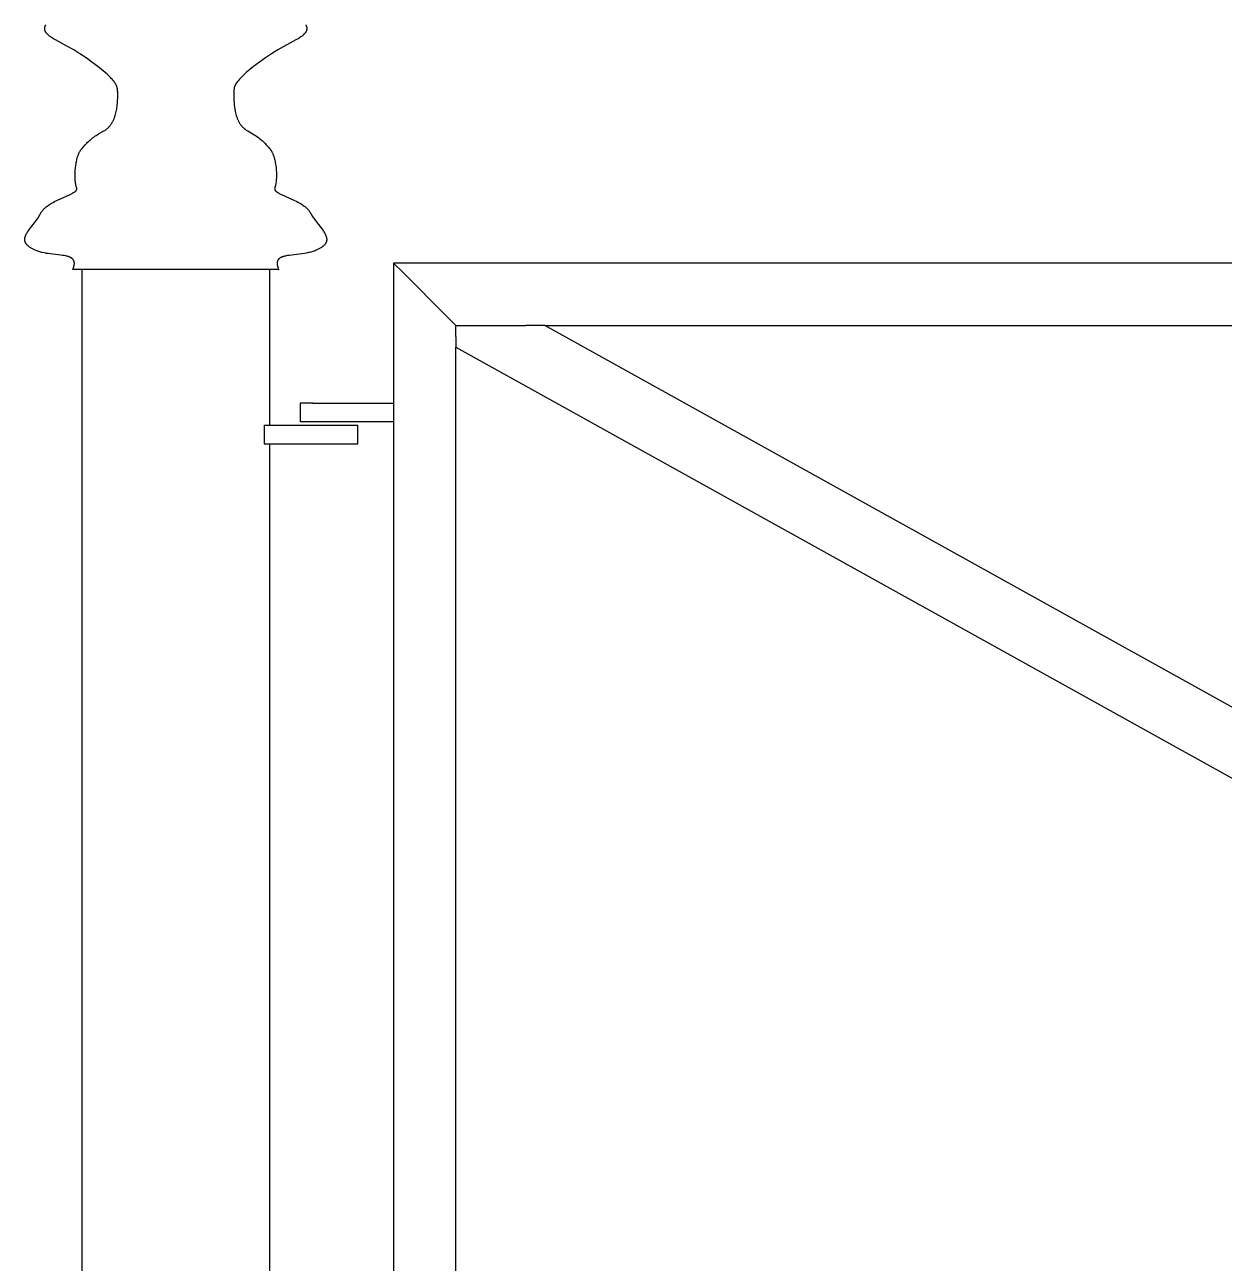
# Model space of a CAD drawing. Header units: millimetres. Extents: x -1519 to 3497, y -297 to 3208.
# Drawn here: x 748.7 to 1134, y 2527.8 to 2925.7 of the extents above; entities that cross this region are included whole.
import ezdxf

# ---------------------------------------------------------------- set-up
doc = ezdxf.new("R2010")
doc.units = ezdxf.units.MM
doc.header["$MEASUREMENT"] = 0
doc.layers.add('Utwórz2D linie widoczne', color=7, linetype='Continuous', true_color=0x000000)

msp = doc.modelspace()

# ---------------------------------------------------------------- linework, layer by layer
at = {"layer": 'Utwórz2D linie widoczne'}
for p, q in [((755.16, 2924.65), (755.17, 2924.69)), ((755.16, 2924.61), (755.16, 2924.65)), ((755.16, 2924.57), (755.16, 2924.61)), ((755.16, 2924.53), (755.16, 2924.57)), ((755.17, 2924.73), (755.18, 2924.76)), ((755.17, 2924.69), (755.17, 2924.73)), ((755.18, 2924.8), (755.19, 2924.84)), ((755.18, 2924.76), (755.18, 2924.8)), ((755.19, 2924.84), (755.2, 2924.88)), ((755.2, 2924.92), (755.22, 2925)), ((755.2, 2924.88), (755.2, 2924.92)), ((755.22, 2925), (755.24, 2925.08)), ((755.24, 2925.08), (755.27, 2925.15)), ((755.27, 2925.15), (755.29, 2925.23)), ((755.29, 2925.23), (755.32, 2925.31)), ((755.32, 2925.31), (755.35, 2925.38)), ((755.35, 2925.38), (755.38, 2925.46)), ((755.38, 2925.46), (755.42, 2925.54)), ((755.42, 2925.54), (755.46, 2925.61)), ((755.46, 2925.61), (755.5, 2925.69)), ((838.97, 2925.69), (839.01, 2925.61)), ((839.01, 2925.61), (839.05, 2925.54)), ((839.05, 2925.54), (839.08, 2925.46)), ((839.08, 2925.46), (839.12, 2925.38)), ((839.12, 2925.38), (839.15, 2925.31)), ((839.15, 2925.31), (839.18, 2925.23)), ((839.18, 2925.23), (839.2, 2925.15)), ((839.2, 2925.15), (839.23, 2925.08)), ((839.23, 2925.08), (839.25, 2925)), ((839.25, 2925), (839.26, 2924.92)), ((839.26, 2924.92), (839.27, 2924.88)), ((839.27, 2924.88), (839.28, 2924.84)), ((839.28, 2924.84), (839.29, 2924.8)), ((839.29, 2924.8), (839.29, 2924.76)), ((839.29, 2924.76), (839.3, 2924.73)), ((839.3, 2924.73), (839.3, 2924.69)), ((839.3, 2924.69), (839.3, 2924.65)), ((839.3, 2924.65), (839.31, 2924.61)), ((839.31, 2924.61), (839.31, 2924.57)), ((839.31, 2924.57), (839.31, 2924.53)), ((755.16, 2924.49), (755.16, 2924.53)), ((755.16, 2924.45), (755.16, 2924.49)), ((755.16, 2924.41), (755.16, 2924.45)), ((755.16, 2924.37), (755.16, 2924.41)), ((755.16, 2924.32), (755.16, 2924.37)), ((755.17, 2924.28), (755.16, 2924.32)), ((755.17, 2924.24), (755.17, 2924.28)), ((755.18, 2924.2), (755.17, 2924.24)), ((755.18, 2924.15), (755.18, 2924.2)), ((755.19, 2924.11), (755.18, 2924.15)), ((755.2, 2924.07), (755.19, 2924.11)), ((755.21, 2924.02), (755.2, 2924.07)), ((755.22, 2923.98), (755.21, 2924.02)), ((755.23, 2923.94), (755.22, 2923.98)), ((755.24, 2923.9), (755.23, 2923.94)), ((755.26, 2923.85), (755.24, 2923.9)), ((755.27, 2923.81), (755.26, 2923.85)), ((755.29, 2923.77), (755.27, 2923.81)), ((755.3, 2923.72), (755.29, 2923.77)), ((755.32, 2923.68), (755.3, 2923.72)), ((755.34, 2923.64), (755.32, 2923.68)), ((755.36, 2923.59), (755.34, 2923.64)), ((755.38, 2923.55), (755.36, 2923.59)), ((755.4, 2923.51), (755.38, 2923.55)), ((755.42, 2923.46), (755.4, 2923.51)), ((755.45, 2923.42), (755.42, 2923.46)), ((755.47, 2923.37), (755.45, 2923.42)), ((755.5, 2923.33), (755.47, 2923.37)), ((755.55, 2923.24), (755.5, 2923.33)), ((755.61, 2923.15), (755.55, 2923.24)), ((755.67, 2923.06), (755.61, 2923.15)), ((755.74, 2922.98), (755.67, 2923.06)), ((755.81, 2922.89), (755.74, 2922.98)), ((755.89, 2922.8), (755.81, 2922.89)), ((755.97, 2922.71), (755.89, 2922.8)), ((756.06, 2922.62), (755.97, 2922.71)), ((756.15, 2922.53), (756.06, 2922.62)), ((756.25, 2922.43), (756.15, 2922.53)), ((756.35, 2922.34), (756.25, 2922.43)), ((756.45, 2922.25), (756.35, 2922.34)), ((756.56, 2922.16), (756.45, 2922.25)), ((756.68, 2922.07), (756.56, 2922.16)), ((756.8, 2921.97), (756.68, 2922.07)), ((757.06, 2921.79), (756.8, 2921.97)), ((757.34, 2921.6), (757.06, 2921.79)), ((757.64, 2921.41), (757.34, 2921.6)), ((757.96, 2921.22), (757.64, 2921.41)), ((758.65, 2920.83), (757.96, 2921.22)), ((762.51, 2918.74), (758.65, 2920.83)), ((835.82, 2920.83), (831.96, 2918.74)), ((836.51, 2921.22), (835.82, 2920.83)), ((836.83, 2921.41), (836.51, 2921.22)), ((837.13, 2921.6), (836.83, 2921.41)), ((837.41, 2921.79), (837.13, 2921.6)), ((837.67, 2921.97), (837.41, 2921.79)), ((837.79, 2922.07), (837.67, 2921.97)), ((837.9, 2922.16), (837.79, 2922.07)), ((838.02, 2922.25), (837.9, 2922.16)), ((838.12, 2922.34), (838.02, 2922.25)), ((838.22, 2922.43), (838.12, 2922.34)), ((838.32, 2922.53), (838.22, 2922.43)), ((838.41, 2922.62), (838.32, 2922.53)), ((838.5, 2922.71), (838.41, 2922.62)), ((838.58, 2922.8), (838.5, 2922.71)), ((838.66, 2922.89), (838.58, 2922.8)), ((838.73, 2922.98), (838.66, 2922.89)), ((838.8, 2923.06), (838.73, 2922.98)), ((838.86, 2923.15), (838.8, 2923.06)), ((838.92, 2923.24), (838.86, 2923.15)), ((838.97, 2923.33), (838.92, 2923.24)), ((839, 2923.37), (838.97, 2923.33)), ((839.02, 2923.42), (839, 2923.37)), ((839.05, 2923.46), (839.02, 2923.42)), ((839.07, 2923.51), (839.05, 2923.46)), ((839.09, 2923.55), (839.07, 2923.51)), ((839.11, 2923.59), (839.09, 2923.55)), ((839.13, 2923.64), (839.11, 2923.59)), ((839.15, 2923.68), (839.13, 2923.64)), ((839.17, 2923.72), (839.15, 2923.68)), ((839.18, 2923.77), (839.17, 2923.72)), ((839.2, 2923.81), (839.18, 2923.77)), ((839.21, 2923.85), (839.2, 2923.81)), ((839.23, 2923.9), (839.21, 2923.85)), ((839.24, 2923.94), (839.23, 2923.9)), ((839.25, 2923.98), (839.24, 2923.94)), ((839.26, 2924.02), (839.25, 2923.98)), ((839.27, 2924.07), (839.26, 2924.02)), ((839.28, 2924.11), (839.27, 2924.07)), ((839.29, 2924.2), (839.28, 2924.15)), ((839.28, 2924.15), (839.28, 2924.11)), ((839.3, 2924.24), (839.29, 2924.2)), ((839.31, 2924.32), (839.3, 2924.28)), ((839.3, 2924.28), (839.3, 2924.24)), ((839.31, 2924.53), (839.31, 2924.49)), ((839.31, 2924.49), (839.31, 2924.45)), ((839.31, 2924.45), (839.31, 2924.41)), ((839.31, 2924.41), (839.31, 2924.37)), ((839.31, 2924.37), (839.31, 2924.32)), ((764.47, 2917.59), (762.51, 2918.74)), ((766.46, 2916.33), (764.47, 2917.59)), ((830, 2917.59), (828, 2916.33)), ((831.96, 2918.74), (830, 2917.59)), ((768.43, 2915.02), (766.46, 2916.33)), ((770.31, 2913.7), (768.43, 2915.02)), ((772.25, 2912.25), (770.31, 2913.7)), ((824.15, 2913.7), (822.22, 2912.25)), ((826.03, 2915.02), (824.15, 2913.7)), ((828, 2916.33), (826.03, 2915.02)), ((773.41, 2911.32), (772.25, 2912.25)), ((774.59, 2910.32), (773.41, 2911.32)), ((775.17, 2909.8), (774.59, 2910.32)), ((775.73, 2909.27), (775.17, 2909.8)), ((776.27, 2908.73), (775.73, 2909.27)), ((776.52, 2908.47), (776.27, 2908.73)), ((818.2, 2908.73), (817.95, 2908.47)), ((818.74, 2909.27), (818.2, 2908.73)), ((819.3, 2909.8), (818.74, 2909.27)), ((819.88, 2910.32), (819.3, 2909.8)), ((821.06, 2911.32), (819.88, 2910.32)), ((822.22, 2912.25), (821.06, 2911.32)), ((776.76, 2908.2), (776.52, 2908.47)), ((776.99, 2907.94), (776.76, 2908.2)), ((777.21, 2907.68), (776.99, 2907.94)), ((777.41, 2907.42), (777.21, 2907.68)), ((777.6, 2907.17), (777.41, 2907.42)), ((777.69, 2907.04), (777.6, 2907.17)), ((777.78, 2906.91), (777.69, 2907.04)), ((777.86, 2906.79), (777.78, 2906.91)), ((777.93, 2906.67), (777.86, 2906.79)), ((778.01, 2906.55), (777.93, 2906.67)), ((778.07, 2906.43), (778.01, 2906.55)), ((778.13, 2906.31), (778.07, 2906.43)), ((778.19, 2906.19), (778.13, 2906.31)), ((778.22, 2906.12), (778.19, 2906.19)), ((778.25, 2906.06), (778.22, 2906.12)), ((778.27, 2906), (778.25, 2906.06)), ((778.3, 2905.94), (778.27, 2906)), ((778.32, 2905.87), (778.3, 2905.94)), ((778.34, 2905.81), (778.32, 2905.87)), ((778.36, 2905.75), (778.34, 2905.81)), ((778.38, 2905.69), (778.36, 2905.75)), ((778.4, 2905.63), (778.38, 2905.69)), ((778.42, 2905.56), (778.4, 2905.63)), ((778.43, 2905.5), (778.42, 2905.56)), ((778.45, 2905.44), (778.43, 2905.5)), ((778.47, 2905.31), (778.45, 2905.44)), ((778.49, 2905.18), (778.47, 2905.31)), ((778.51, 2905.05), (778.49, 2905.18)), ((778.53, 2904.91), (778.51, 2905.05)), ((778.54, 2904.78), (778.53, 2904.91)), ((778.55, 2904.63), (778.54, 2904.78)), ((815.93, 2904.78), (815.92, 2904.63)), ((815.94, 2904.91), (815.93, 2904.78)), ((815.96, 2905.05), (815.94, 2904.91)), ((815.97, 2905.18), (815.96, 2905.05)), ((816, 2905.31), (815.97, 2905.18)), ((816.02, 2905.44), (816, 2905.31)), ((816.04, 2905.5), (816.02, 2905.44)), ((816.05, 2905.56), (816.04, 2905.5)), ((816.07, 2905.63), (816.05, 2905.56)), ((816.09, 2905.69), (816.07, 2905.63)), ((816.11, 2905.75), (816.09, 2905.69)), ((816.13, 2905.81), (816.11, 2905.75)), ((816.15, 2905.87), (816.13, 2905.81)), ((816.17, 2905.94), (816.15, 2905.87)), ((816.2, 2906), (816.17, 2905.94)), ((816.22, 2906.06), (816.2, 2906)), ((816.25, 2906.12), (816.22, 2906.06)), ((816.28, 2906.19), (816.25, 2906.12)), ((816.33, 2906.31), (816.28, 2906.19)), ((816.4, 2906.43), (816.33, 2906.31)), ((816.46, 2906.55), (816.4, 2906.43)), ((816.53, 2906.67), (816.46, 2906.55)), ((816.61, 2906.79), (816.53, 2906.67)), ((816.69, 2906.91), (816.61, 2906.79)), ((816.78, 2907.04), (816.69, 2906.91)), ((816.86, 2907.17), (816.78, 2907.04)), ((817.05, 2907.42), (816.86, 2907.17)), ((817.26, 2907.68), (817.05, 2907.42)), ((817.48, 2907.94), (817.26, 2907.68)), ((817.71, 2908.2), (817.48, 2907.94)), ((817.95, 2908.47), (817.71, 2908.2)), ((778.51, 2900.63), (778.56, 2901.39)), ((778.57, 2904.33), (778.55, 2904.63)), ((778.56, 2901.39), (778.58, 2902.12)), ((778.58, 2903.99), (778.57, 2904.33)), ((778.59, 2902.8), (778.58, 2903.99)), ((778.58, 2902.12), (778.59, 2902.8)), ((815.89, 2903.99), (815.88, 2902.8)), ((815.88, 2902.8), (815.89, 2902.12)), ((815.9, 2904.33), (815.89, 2903.99)), ((815.89, 2902.12), (815.91, 2901.39)), ((815.92, 2904.63), (815.9, 2904.33)), ((815.91, 2901.39), (815.96, 2900.63)), ((777.8, 2896.58), (777.92, 2896.98)), ((777.92, 2896.98), (778.02, 2897.39)), ((778.02, 2897.39), (778.11, 2897.8)), ((778.11, 2897.8), (778.2, 2898.21)), ((778.2, 2898.21), (778.27, 2898.62)), ((778.27, 2898.62), (778.33, 2899.03)), ((778.33, 2899.03), (778.39, 2899.43)), ((778.39, 2899.43), (778.44, 2899.84)), ((778.44, 2899.84), (778.51, 2900.63)), ((815.96, 2900.63), (816.03, 2899.84)), ((816.03, 2899.84), (816.08, 2899.43)), ((816.08, 2899.43), (816.14, 2899.03)), ((816.14, 2899.03), (816.2, 2898.62)), ((816.2, 2898.62), (816.27, 2898.21)), ((816.27, 2898.21), (816.36, 2897.8)), ((816.36, 2897.8), (816.45, 2897.39)), ((816.45, 2897.39), (816.55, 2896.98)), ((816.55, 2896.98), (816.67, 2896.58)), ((775.62, 2892.7), (775.76, 2892.84)), ((775.76, 2892.84), (775.9, 2892.99)), ((775.9, 2892.99), (776.03, 2893.14)), ((776.03, 2893.14), (776.16, 2893.29)), ((776.16, 2893.29), (776.28, 2893.45)), ((776.28, 2893.45), (776.4, 2893.61)), ((776.4, 2893.61), (776.52, 2893.78)), ((776.52, 2893.78), (776.63, 2893.95)), ((776.63, 2893.95), (776.73, 2894.12)), ((776.73, 2894.12), (776.84, 2894.29)), ((776.84, 2894.29), (776.94, 2894.47)), ((776.94, 2894.47), (777.03, 2894.65)), ((777.03, 2894.65), (777.12, 2894.84)), ((777.12, 2894.84), (777.21, 2895.02)), ((777.21, 2895.02), (777.3, 2895.21)), ((777.3, 2895.21), (777.38, 2895.4)), ((777.38, 2895.4), (777.46, 2895.59)), ((777.46, 2895.59), (777.53, 2895.78)), ((777.53, 2895.78), (777.67, 2896.18)), ((777.67, 2896.18), (777.8, 2896.58)), ((816.67, 2896.58), (816.8, 2896.18)), ((816.8, 2896.18), (816.94, 2895.78)), ((816.94, 2895.78), (817.01, 2895.59)), ((817.01, 2895.59), (817.09, 2895.4)), ((817.09, 2895.4), (817.17, 2895.21)), ((817.17, 2895.21), (817.26, 2895.02)), ((817.26, 2895.02), (817.34, 2894.84)), ((817.34, 2894.84), (817.44, 2894.65)), ((817.44, 2894.65), (817.53, 2894.47)), ((817.53, 2894.47), (817.63, 2894.29)), ((817.63, 2894.29), (817.73, 2894.12)), ((817.73, 2894.12), (817.84, 2893.95)), ((817.84, 2893.95), (817.95, 2893.78)), ((817.95, 2893.78), (818.07, 2893.61)), ((818.07, 2893.61), (818.19, 2893.45)), ((818.19, 2893.45), (818.31, 2893.29)), ((818.31, 2893.29), (818.44, 2893.14)), ((818.44, 2893.14), (818.57, 2892.99)), ((818.57, 2892.99), (818.71, 2892.84)), ((818.71, 2892.84), (818.85, 2892.7)), ((769.5, 2888.47), (769.83, 2888.76)), ((769.83, 2888.76), (770.18, 2889.04)), ((770.18, 2889.04), (770.54, 2889.32)), ((770.54, 2889.32), (770.9, 2889.6)), ((770.9, 2889.6), (771.28, 2889.86)), ((771.28, 2889.86), (771.65, 2890.11)), ((771.65, 2890.11), (772.04, 2890.36)), ((772.04, 2890.36), (772.42, 2890.6)), ((772.42, 2890.6), (774.09, 2891.56)), ((774.09, 2891.56), (774.41, 2891.76)), ((774.41, 2891.76), (774.57, 2891.86)), ((774.57, 2891.86), (774.73, 2891.97)), ((774.73, 2891.97), (774.88, 2892.08)), ((774.88, 2892.08), (775.03, 2892.19)), ((775.03, 2892.19), (775.18, 2892.31)), ((775.18, 2892.31), (775.33, 2892.43)), ((775.33, 2892.43), (775.48, 2892.56)), ((775.48, 2892.56), (775.62, 2892.7)), ((818.85, 2892.7), (818.99, 2892.56)), ((818.99, 2892.56), (819.14, 2892.43)), ((819.14, 2892.43), (819.29, 2892.31)), ((819.29, 2892.31), (819.44, 2892.19)), ((819.44, 2892.19), (819.59, 2892.08)), ((819.59, 2892.08), (819.74, 2891.97)), ((819.74, 2891.97), (819.9, 2891.86)), ((819.9, 2891.86), (820.06, 2891.76)), ((820.06, 2891.76), (820.38, 2891.56)), ((820.38, 2891.56), (822.04, 2890.6)), ((822.04, 2890.6), (822.43, 2890.36)), ((822.43, 2890.36), (822.82, 2890.11)), ((822.82, 2890.11), (823.19, 2889.86)), ((823.19, 2889.86), (823.57, 2889.6)), ((823.57, 2889.6), (823.93, 2889.32)), ((823.93, 2889.32), (824.29, 2889.04)), ((824.29, 2889.04), (824.64, 2888.76)), ((824.64, 2888.76), (824.97, 2888.47)), ((766.25, 2884.67), (766.33, 2884.83)), ((766.33, 2884.83), (766.42, 2884.98)), ((766.42, 2884.98), (766.5, 2885.13)), ((766.5, 2885.13), (766.59, 2885.27)), ((766.59, 2885.27), (766.64, 2885.35)), ((766.64, 2885.35), (766.69, 2885.43)), ((766.69, 2885.43), (766.75, 2885.51)), ((766.75, 2885.51), (766.8, 2885.58)), ((766.8, 2885.58), (766.92, 2885.73)), ((766.92, 2885.73), (767.04, 2885.87)), ((767.04, 2885.87), (767.58, 2886.49)), ((767.58, 2886.49), (768.14, 2887.12)), ((768.14, 2887.12), (768.66, 2887.67)), ((768.66, 2887.67), (768.92, 2887.94)), ((768.92, 2887.94), (769.2, 2888.2)), ((769.2, 2888.2), (769.5, 2888.47)), ((824.97, 2888.47), (825.27, 2888.2)), ((825.27, 2888.2), (825.55, 2887.94)), ((825.55, 2887.94), (825.81, 2887.67)), ((825.81, 2887.67), (826.33, 2887.12)), ((826.33, 2887.12), (826.88, 2886.49)), ((826.88, 2886.49), (827.43, 2885.87)), ((827.43, 2885.87), (827.55, 2885.73)), ((827.55, 2885.73), (827.66, 2885.58)), ((827.66, 2885.58), (827.72, 2885.51)), ((827.72, 2885.51), (827.77, 2885.43)), ((827.77, 2885.43), (827.83, 2885.35)), ((827.83, 2885.35), (827.88, 2885.27)), ((827.88, 2885.27), (827.97, 2885.13)), ((827.97, 2885.13), (828.05, 2884.98)), ((828.05, 2884.98), (828.14, 2884.83)), ((828.14, 2884.83), (828.21, 2884.67)), ((765.09, 2880.36), (765.2, 2881.06)), ((765.2, 2881.06), (765.26, 2881.43)), ((765.26, 2881.43), (765.34, 2881.8)), ((765.34, 2881.8), (765.42, 2882.18)), ((765.42, 2882.18), (765.51, 2882.55)), ((765.51, 2882.55), (765.61, 2882.93)), ((765.61, 2882.93), (765.72, 2883.29)), ((765.72, 2883.29), (765.84, 2883.66)), ((765.84, 2883.66), (765.9, 2883.83)), ((765.9, 2883.83), (765.96, 2884.01)), ((765.96, 2884.01), (766.03, 2884.18)), ((766.03, 2884.18), (766.1, 2884.35)), ((766.1, 2884.35), (766.18, 2884.51)), ((766.18, 2884.51), (766.25, 2884.67)), ((828.21, 2884.67), (828.29, 2884.51)), ((828.29, 2884.51), (828.37, 2884.35)), ((828.37, 2884.35), (828.44, 2884.18)), ((828.44, 2884.18), (828.5, 2884.01)), ((828.5, 2884.01), (828.57, 2883.83)), ((828.57, 2883.83), (828.63, 2883.66)), ((828.63, 2883.66), (828.75, 2883.29)), ((828.75, 2883.29), (828.86, 2882.93)), ((828.86, 2882.93), (828.96, 2882.55)), ((828.96, 2882.55), (829.05, 2882.18)), ((829.05, 2882.18), (829.13, 2881.8)), ((829.13, 2881.8), (829.21, 2881.43)), ((829.21, 2881.43), (829.27, 2881.06)), ((829.27, 2881.06), (829.38, 2880.36)), ((764.89, 2877.53), (764.91, 2878.29)), ((764.89, 2877.15), (764.89, 2877.53)), ((764.89, 2876.76), (764.89, 2877.15)), ((764.91, 2878.29), (764.95, 2879.02)), ((764.95, 2879.02), (765.01, 2879.7)), ((765.01, 2879.7), (765.09, 2880.36)), ((829.38, 2880.36), (829.46, 2879.7)), ((829.46, 2879.7), (829.52, 2879.02)), ((829.52, 2879.02), (829.56, 2878.29)), ((829.56, 2878.29), (829.58, 2877.53)), ((829.58, 2877.15), (829.57, 2876.76)), ((829.58, 2877.53), (829.58, 2877.15)), ((764.91, 2876.37), (764.89, 2876.76)), ((764.93, 2875.98), (764.91, 2876.37)), ((764.96, 2875.59), (764.93, 2875.98)), ((765.01, 2875.22), (764.96, 2875.59)), ((765.06, 2874.85), (765.01, 2875.22)), ((765.12, 2874.49), (765.06, 2874.85)), ((765.16, 2874.31), (765.12, 2874.49)), ((765.19, 2874.14), (765.16, 2874.31)), ((765.24, 2873.97), (765.19, 2874.14)), ((765.4, 2873.4), (765.24, 2873.97)), ((765.42, 2873.31), (765.4, 2873.4)), ((765.43, 2873.26), (765.42, 2873.31)), ((765.44, 2873.21), (765.43, 2873.26)), ((765.45, 2873.17), (765.44, 2873.21)), ((765.44, 2872.82), (765.45, 2872.84)), ((765.45, 2873.12), (765.45, 2873.17)), ((765.45, 2873.1), (765.45, 2873.12)), ((765.46, 2873.07), (765.45, 2873.1)), ((765.45, 2872.89), (765.46, 2872.91)), ((765.45, 2872.86), (765.45, 2872.89)), ((765.45, 2872.84), (765.45, 2872.86)), ((765.46, 2873.05), (765.46, 2873.07)), ((765.46, 2873.03), (765.46, 2873.05)), ((765.46, 2873), (765.46, 2873.03)), ((765.46, 2872.98), (765.46, 2873)), ((765.46, 2872.96), (765.46, 2872.98)), ((765.46, 2872.93), (765.46, 2872.96)), ((765.46, 2872.91), (765.46, 2872.93)), ((829.02, 2873.12), (829.01, 2873.1)), ((829.01, 2873.1), (829.01, 2873.07)), ((829.01, 2873.07), (829.01, 2873.05)), ((829.01, 2873.05), (829.01, 2873.03)), ((829.01, 2873.03), (829.01, 2873)), ((829.01, 2873), (829.01, 2872.98)), ((829.01, 2872.98), (829.01, 2872.96)), ((829.01, 2872.96), (829.01, 2872.93)), ((829.01, 2872.93), (829.01, 2872.91)), ((829.01, 2872.91), (829.01, 2872.89)), ((829.01, 2872.89), (829.02, 2872.86)), ((829.03, 2873.21), (829.02, 2873.17)), ((829.02, 2873.17), (829.02, 2873.12)), ((829.02, 2872.86), (829.02, 2872.84)), ((829.02, 2872.84), (829.02, 2872.82)), ((829.04, 2873.26), (829.03, 2873.21)), ((829.05, 2873.31), (829.04, 2873.26)), ((829.07, 2873.4), (829.05, 2873.31)), ((829.23, 2873.97), (829.07, 2873.4)), ((829.27, 2874.14), (829.23, 2873.97)), ((829.31, 2874.31), (829.27, 2874.14)), ((829.35, 2874.49), (829.31, 2874.31)), ((829.41, 2874.85), (829.35, 2874.49)), ((829.46, 2875.22), (829.41, 2874.85)), ((829.5, 2875.59), (829.46, 2875.22)), ((829.54, 2875.98), (829.5, 2875.59)), ((829.56, 2876.37), (829.54, 2875.98)), ((829.57, 2876.76), (829.56, 2876.37)), ((757.84, 2868.61), (758.32, 2868.86)), ((758.32, 2868.86), (759.29, 2869.34)), ((759.29, 2869.34), (763.28, 2871.16)), ((763.28, 2871.16), (763.75, 2871.39)), ((763.75, 2871.39), (763.99, 2871.51)), ((763.99, 2871.51), (764.23, 2871.64)), ((764.23, 2871.64), (764.43, 2871.76)), ((764.43, 2871.76), (764.53, 2871.82)), ((764.53, 2871.82), (764.63, 2871.88)), ((764.63, 2871.88), (764.7, 2871.93)), ((764.7, 2871.93), (764.77, 2871.98)), ((764.77, 2871.98), (764.84, 2872.03)), ((764.84, 2872.03), (764.91, 2872.08)), ((764.91, 2872.08), (764.97, 2872.13)), ((764.97, 2872.13), (765.03, 2872.18)), ((765.03, 2872.18), (765.06, 2872.2)), ((765.06, 2872.2), (765.09, 2872.23)), ((765.09, 2872.23), (765.12, 2872.26)), ((765.12, 2872.26), (765.15, 2872.28)), ((765.15, 2872.28), (765.17, 2872.31)), ((765.17, 2872.31), (765.19, 2872.33)), ((765.19, 2872.33), (765.21, 2872.36)), ((765.21, 2872.36), (765.23, 2872.38)), ((765.23, 2872.38), (765.25, 2872.4)), ((765.25, 2872.4), (765.27, 2872.43)), ((765.27, 2872.43), (765.29, 2872.45)), ((765.29, 2872.45), (765.3, 2872.47)), ((765.3, 2872.47), (765.32, 2872.5)), ((765.32, 2872.5), (765.33, 2872.52)), ((765.33, 2872.52), (765.34, 2872.54)), ((765.34, 2872.54), (765.36, 2872.57)), ((765.36, 2872.57), (765.37, 2872.59)), ((765.37, 2872.59), (765.38, 2872.61)), ((765.38, 2872.61), (765.39, 2872.63)), ((765.39, 2872.63), (765.4, 2872.66)), ((765.4, 2872.66), (765.41, 2872.68)), ((765.41, 2872.68), (765.42, 2872.7)), ((765.42, 2872.73), (765.43, 2872.75)), ((765.42, 2872.7), (765.42, 2872.73)), ((765.43, 2872.75), (765.44, 2872.77)), ((765.44, 2872.8), (765.44, 2872.82)), ((765.44, 2872.77), (765.44, 2872.8)), ((829.02, 2872.82), (829.03, 2872.8)), ((829.03, 2872.8), (829.03, 2872.77)), ((829.03, 2872.77), (829.04, 2872.75)), ((829.04, 2872.75), (829.05, 2872.73)), ((829.05, 2872.73), (829.05, 2872.7)), ((829.05, 2872.7), (829.06, 2872.68)), ((829.06, 2872.68), (829.07, 2872.66)), ((829.07, 2872.66), (829.08, 2872.63)), ((829.08, 2872.63), (829.09, 2872.61)), ((829.09, 2872.61), (829.1, 2872.59)), ((829.1, 2872.59), (829.11, 2872.57)), ((829.11, 2872.57), (829.12, 2872.54)), ((829.12, 2872.54), (829.14, 2872.52)), ((829.14, 2872.52), (829.15, 2872.5)), ((829.15, 2872.5), (829.17, 2872.47)), ((829.17, 2872.47), (829.18, 2872.45)), ((829.18, 2872.45), (829.2, 2872.43)), ((829.2, 2872.43), (829.22, 2872.4)), ((829.22, 2872.4), (829.24, 2872.38)), ((829.24, 2872.38), (829.26, 2872.36)), ((829.26, 2872.36), (829.28, 2872.33)), ((829.28, 2872.33), (829.3, 2872.31)), ((829.3, 2872.31), (829.32, 2872.28)), ((829.32, 2872.28), (829.35, 2872.26)), ((829.35, 2872.26), (829.38, 2872.23)), ((829.38, 2872.23), (829.41, 2872.2)), ((829.41, 2872.2), (829.44, 2872.18)), ((829.44, 2872.18), (829.5, 2872.13)), ((829.5, 2872.13), (829.56, 2872.08)), ((829.56, 2872.08), (829.63, 2872.03)), ((829.63, 2872.03), (829.7, 2871.98)), ((829.7, 2871.98), (829.77, 2871.93)), ((829.77, 2871.93), (829.84, 2871.88)), ((829.84, 2871.88), (829.94, 2871.82)), ((829.94, 2871.82), (830.04, 2871.76)), ((830.04, 2871.76), (830.24, 2871.64)), ((830.24, 2871.64), (830.48, 2871.51)), ((830.48, 2871.51), (830.72, 2871.39)), ((830.72, 2871.39), (831.19, 2871.16)), ((831.19, 2871.16), (835.18, 2869.34)), ((835.18, 2869.34), (836.15, 2868.86)), ((836.15, 2868.86), (836.63, 2868.61)), ((753.3, 2864.12), (754.14, 2865.55)), ((754.14, 2865.55), (754.23, 2865.69)), ((754.23, 2865.69), (754.33, 2865.83)), ((754.33, 2865.83), (754.43, 2865.96)), ((754.43, 2865.96), (754.53, 2866.1)), ((754.53, 2866.1), (754.64, 2866.24)), ((754.64, 2866.24), (754.76, 2866.37)), ((754.76, 2866.37), (754.89, 2866.51)), ((754.89, 2866.51), (755.02, 2866.65)), ((755.02, 2866.65), (755.16, 2866.78)), ((755.16, 2866.78), (755.3, 2866.91)), ((755.3, 2866.91), (755.46, 2867.04)), ((755.46, 2867.04), (755.62, 2867.17)), ((755.62, 2867.17), (755.78, 2867.3)), ((755.78, 2867.3), (755.94, 2867.42)), ((755.94, 2867.42), (756.28, 2867.67)), ((756.28, 2867.67), (756.64, 2867.9)), ((756.64, 2867.9), (757, 2868.13)), ((757, 2868.13), (757.37, 2868.34)), ((757.37, 2868.34), (757.84, 2868.61)), ((836.63, 2868.61), (837.1, 2868.34)), ((837.1, 2868.34), (837.47, 2868.13)), ((837.47, 2868.13), (837.83, 2867.9)), ((837.83, 2867.9), (838.18, 2867.67)), ((838.18, 2867.67), (838.53, 2867.42)), ((838.53, 2867.42), (838.69, 2867.3)), ((838.69, 2867.3), (838.85, 2867.17)), ((838.85, 2867.17), (839.01, 2867.04)), ((839.01, 2867.04), (839.17, 2866.91)), ((839.17, 2866.91), (839.31, 2866.78)), ((839.31, 2866.78), (839.45, 2866.65)), ((839.45, 2866.65), (839.58, 2866.51)), ((839.58, 2866.51), (839.71, 2866.37)), ((839.71, 2866.37), (839.83, 2866.24)), ((839.83, 2866.24), (839.94, 2866.1)), ((839.94, 2866.1), (840.04, 2865.96)), ((840.04, 2865.96), (840.14, 2865.83)), ((840.14, 2865.83), (840.23, 2865.69)), ((840.23, 2865.69), (840.33, 2865.55)), ((840.33, 2865.55), (841.17, 2864.12)), ((750.66, 2860.6), (752.46, 2862.9)), ((752.46, 2862.9), (752.68, 2863.2)), ((752.68, 2863.2), (752.9, 2863.51)), ((752.9, 2863.51), (753.1, 2863.81)), ((753.1, 2863.81), (753.3, 2864.12)), ((841.17, 2864.12), (841.37, 2863.81)), ((841.37, 2863.81), (841.57, 2863.51)), ((841.57, 2863.51), (841.79, 2863.2)), ((841.79, 2863.2), (842.01, 2862.9)), ((842.01, 2862.9), (843.8, 2860.6)), ((748.75, 2856.96), (748.76, 2857.03)), ((748.75, 2856.9), (748.75, 2856.96)), ((748.76, 2857.03), (748.77, 2857.09)), ((748.77, 2857.09), (748.78, 2857.16)), ((748.78, 2857.16), (748.79, 2857.23)), ((748.79, 2857.23), (748.8, 2857.29)), ((748.8, 2857.29), (748.82, 2857.36)), ((748.82, 2857.36), (748.84, 2857.43)), ((748.84, 2857.43), (748.85, 2857.49)), ((748.85, 2857.49), (748.87, 2857.56)), ((748.87, 2857.56), (748.89, 2857.63)), ((748.89, 2857.63), (748.94, 2857.76)), ((748.94, 2857.76), (748.99, 2857.9)), ((748.99, 2857.9), (749.04, 2858.03)), ((749.04, 2858.03), (749.1, 2858.17)), ((749.1, 2858.17), (749.16, 2858.31)), ((749.16, 2858.31), (749.23, 2858.45)), ((749.23, 2858.45), (749.3, 2858.58)), ((749.3, 2858.58), (749.38, 2858.72)), ((749.38, 2858.72), (749.46, 2858.86)), ((749.46, 2858.86), (749.63, 2859.14)), ((749.63, 2859.14), (749.81, 2859.43)), ((749.81, 2859.43), (750.01, 2859.72)), ((750.01, 2859.72), (750.22, 2860.01)), ((750.22, 2860.01), (750.66, 2860.6)), ((843.8, 2860.6), (844.25, 2860.01)), ((844.25, 2860.01), (844.46, 2859.72)), ((844.46, 2859.72), (844.66, 2859.43)), ((844.66, 2859.43), (844.84, 2859.14)), ((844.84, 2859.14), (845.01, 2858.86)), ((845.01, 2858.86), (845.09, 2858.72)), ((845.09, 2858.72), (845.17, 2858.58)), ((845.17, 2858.58), (845.24, 2858.45)), ((845.24, 2858.45), (845.31, 2858.31)), ((845.31, 2858.31), (845.37, 2858.17)), ((845.37, 2858.17), (845.43, 2858.03)), ((845.43, 2858.03), (845.48, 2857.9)), ((845.48, 2857.9), (845.53, 2857.76)), ((845.53, 2857.76), (845.58, 2857.63)), ((845.58, 2857.63), (845.6, 2857.56)), ((845.6, 2857.56), (845.62, 2857.49)), ((845.62, 2857.49), (845.63, 2857.43)), ((845.63, 2857.43), (845.65, 2857.36)), ((845.65, 2857.36), (845.66, 2857.29)), ((845.66, 2857.29), (845.68, 2857.23)), ((845.68, 2857.23), (845.69, 2857.16)), ((845.69, 2857.16), (845.7, 2857.09)), ((845.7, 2857.09), (845.71, 2857.03)), ((845.71, 2857.03), (845.72, 2856.96)), ((845.72, 2856.96), (845.72, 2856.9)), ((748.74, 2856.83), (748.75, 2856.9)), ((748.74, 2856.77), (748.74, 2856.83)), ((748.74, 2856.7), (748.74, 2856.77)), ((748.74, 2856.64), (748.74, 2856.7)), ((748.74, 2856.57), (748.74, 2856.64)), ((748.75, 2856.51), (748.74, 2856.57)), ((748.75, 2856.44), (748.75, 2856.51)), ((748.76, 2856.38), (748.75, 2856.44)), ((748.77, 2856.31), (748.76, 2856.38)), ((748.78, 2856.25), (748.77, 2856.31)), ((748.79, 2856.19), (748.78, 2856.25)), ((748.81, 2856.12), (748.79, 2856.19)), ((748.82, 2856.06), (748.81, 2856.12)), ((748.84, 2856), (748.82, 2856.06)), ((748.86, 2855.94), (748.84, 2856)), ((748.89, 2855.87), (748.86, 2855.94)), ((748.91, 2855.81), (748.89, 2855.87)), ((748.94, 2855.75), (748.91, 2855.81)), ((748.96, 2855.69), (748.94, 2855.75)), ((748.99, 2855.62), (748.96, 2855.69)), ((749.03, 2855.56), (748.99, 2855.62)), ((749.06, 2855.5), (749.03, 2855.56)), ((749.1, 2855.44), (749.06, 2855.5)), ((749.13, 2855.38), (749.1, 2855.44)), ((749.17, 2855.32), (749.13, 2855.38)), ((749.22, 2855.26), (749.17, 2855.32)), ((749.26, 2855.2), (749.22, 2855.26)), ((749.32, 2855.13), (749.26, 2855.2)), ((749.37, 2855.06), (749.32, 2855.13)), ((749.44, 2854.99), (749.37, 2855.06)), ((749.5, 2854.92), (749.44, 2854.99)), ((749.57, 2854.85), (749.5, 2854.92)), ((749.63, 2854.78), (749.57, 2854.85)), ((749.71, 2854.72), (749.63, 2854.78)), ((749.78, 2854.65), (749.71, 2854.72)), ((749.86, 2854.58), (749.78, 2854.65)), ((749.93, 2854.52), (749.86, 2854.58)), ((750.1, 2854.39), (749.93, 2854.52)), ((750.27, 2854.26), (750.1, 2854.39)), ((750.45, 2854.13), (750.27, 2854.26)), ((750.64, 2854.01), (750.45, 2854.13)), ((750.83, 2853.89), (750.64, 2854.01)), ((751.03, 2853.78), (750.83, 2853.89)), ((751.23, 2853.66), (751.03, 2853.78)), ((751.44, 2853.56), (751.23, 2853.66)), ((751.66, 2853.45), (751.44, 2853.56)), ((751.87, 2853.35), (751.66, 2853.45)), ((752.09, 2853.25), (751.87, 2853.35)), ((752.38, 2853.14), (752.09, 2853.25)), ((752.67, 2853.03), (752.38, 2853.14)), ((752.96, 2852.92), (752.67, 2853.03)), ((841.68, 2852.98), (841.32, 2852.86)), ((842.03, 2853.11), (841.68, 2852.98)), ((842.38, 2853.25), (842.03, 2853.11)), ((842.6, 2853.35), (842.38, 2853.25)), ((842.81, 2853.45), (842.6, 2853.35)), ((843.03, 2853.56), (842.81, 2853.45)), ((843.24, 2853.66), (843.03, 2853.56)), ((843.44, 2853.78), (843.24, 2853.66)), ((843.64, 2853.89), (843.44, 2853.78)), ((843.83, 2854.01), (843.64, 2853.89)), ((844.02, 2854.13), (843.83, 2854.01)), ((844.2, 2854.26), (844.02, 2854.13)), ((844.37, 2854.39), (844.2, 2854.26)), ((844.53, 2854.52), (844.37, 2854.39)), ((844.61, 2854.58), (844.53, 2854.52)), ((844.69, 2854.65), (844.61, 2854.58)), ((844.76, 2854.72), (844.69, 2854.65)), ((844.83, 2854.78), (844.76, 2854.72)), ((844.9, 2854.85), (844.83, 2854.78)), ((844.97, 2854.92), (844.9, 2854.85)), ((845.03, 2854.99), (844.97, 2854.92)), ((845.09, 2855.06), (845.03, 2854.99)), ((845.15, 2855.13), (845.09, 2855.06)), ((845.21, 2855.2), (845.15, 2855.13)), ((845.25, 2855.26), (845.21, 2855.2)), ((845.29, 2855.32), (845.25, 2855.26)), ((845.33, 2855.38), (845.29, 2855.32)), ((845.37, 2855.44), (845.33, 2855.38)), ((845.41, 2855.5), (845.37, 2855.44)), ((845.44, 2855.56), (845.41, 2855.5)), ((845.48, 2855.62), (845.44, 2855.56)), ((845.51, 2855.69), (845.48, 2855.62)), ((845.53, 2855.75), (845.51, 2855.69)), ((845.56, 2855.81), (845.53, 2855.75)), ((845.58, 2855.87), (845.56, 2855.81)), ((845.61, 2855.94), (845.58, 2855.87)), ((845.63, 2856), (845.61, 2855.94)), ((845.64, 2856.06), (845.63, 2856)), ((845.66, 2856.12), (845.64, 2856.06)), ((845.68, 2856.19), (845.66, 2856.12)), ((845.69, 2856.25), (845.68, 2856.19)), ((845.7, 2856.31), (845.69, 2856.25)), ((845.71, 2856.38), (845.7, 2856.31)), ((845.72, 2856.44), (845.71, 2856.38)), ((845.72, 2856.9), (845.73, 2856.83)), ((845.73, 2856.57), (845.72, 2856.51)), ((845.72, 2856.51), (845.72, 2856.44)), ((845.73, 2856.83), (845.73, 2856.77)), ((845.73, 2856.77), (845.73, 2856.7)), ((845.73, 2856.7), (845.73, 2856.64)), ((845.73, 2856.64), (845.73, 2856.57)), ((753.26, 2852.83), (752.96, 2852.92)), ((753.56, 2852.74), (753.26, 2852.83)), ((753.86, 2852.65), (753.56, 2852.74)), ((754.16, 2852.57), (753.86, 2852.65)), ((754.47, 2852.5), (754.16, 2852.57)), ((755.08, 2852.37), (754.47, 2852.5)), ((755.69, 2852.25), (755.08, 2852.37)), ((756.31, 2852.16), (755.69, 2852.25)), ((756.92, 2852.07), (756.31, 2852.16)), ((760.36, 2851.67), (756.92, 2852.07)), ((760.9, 2851.6), (760.36, 2851.67)), ((761.41, 2851.51), (760.9, 2851.6)), ((761.89, 2851.42), (761.41, 2851.51)), ((762.11, 2851.37), (761.89, 2851.42)), ((762.33, 2851.32), (762.11, 2851.37)), ((762.54, 2851.26), (762.33, 2851.32)), ((762.75, 2851.2), (762.54, 2851.26)), ((762.84, 2851.17), (762.75, 2851.2)), ((762.94, 2851.13), (762.84, 2851.17)), ((763.04, 2851.1), (762.94, 2851.13)), ((763.13, 2851.06), (763.04, 2851.1)), ((763.22, 2851.03), (763.13, 2851.06)), ((763.3, 2850.99), (763.22, 2851.03)), ((763.39, 2850.95), (763.3, 2850.99)), ((763.47, 2850.91), (763.39, 2850.95)), ((763.55, 2850.86), (763.47, 2850.91)), ((763.63, 2850.82), (763.55, 2850.86)), ((763.71, 2850.77), (763.63, 2850.82)), ((763.78, 2850.72), (763.71, 2850.77)), ((763.85, 2850.68), (763.78, 2850.72)), ((763.92, 2850.62), (763.85, 2850.68)), ((763.95, 2850.6), (763.92, 2850.62)), ((763.98, 2850.57), (763.95, 2850.6)), ((764.01, 2850.54), (763.98, 2850.57)), ((764.04, 2850.52), (764.01, 2850.54)), ((764.07, 2850.49), (764.04, 2850.52)), ((764.1, 2850.46), (764.07, 2850.49)), ((764.13, 2850.43), (764.1, 2850.46)), ((764.16, 2850.4), (764.13, 2850.43)), ((764.19, 2850.37), (764.16, 2850.4)), ((764.21, 2850.34), (764.19, 2850.37)), ((764.24, 2850.31), (764.21, 2850.34)), ((764.27, 2850.28), (764.24, 2850.31)), ((764.29, 2850.25), (764.27, 2850.28)), ((764.31, 2850.22), (764.29, 2850.25)), ((764.34, 2850.19), (764.31, 2850.22)), ((764.36, 2850.15), (764.34, 2850.19)), ((764.38, 2850.12), (764.36, 2850.15)), ((764.4, 2850.09), (764.38, 2850.12)), ((764.42, 2850.05), (764.4, 2850.09)), ((764.44, 2850.02), (764.42, 2850.05)), ((764.46, 2849.98), (764.44, 2850.02)), ((764.48, 2849.94), (764.46, 2849.98)), ((764.49, 2849.91), (764.48, 2849.94)), ((764.51, 2849.87), (764.49, 2849.91)), ((764.53, 2849.83), (764.51, 2849.87)), ((764.54, 2849.79), (764.53, 2849.83)), ((764.55, 2849.75), (764.54, 2849.79)), ((764.57, 2849.72), (764.55, 2849.75)), ((764.58, 2849.68), (764.57, 2849.72)), ((764.59, 2849.63), (764.58, 2849.68)), ((764.6, 2849.59), (764.59, 2849.63)), ((764.61, 2849.55), (764.6, 2849.59)), ((764.62, 2849.51), (764.61, 2849.55)), ((764.63, 2849.47), (764.62, 2849.51)), ((764.64, 2849.42), (764.63, 2849.47)), ((764.64, 2849.38), (764.64, 2849.42)), ((764.65, 2849.33), (764.64, 2849.38)), ((764.65, 2849.29), (764.65, 2849.33)), ((764.66, 2849.24), (764.65, 2849.29)), ((764.66, 2849.2), (764.66, 2849.24)), ((764.66, 2849.15), (764.66, 2849.2)), ((764.66, 2849.1), (764.66, 2849.15)), ((764.66, 2849.05), (764.66, 2849.1)), ((764.66, 2849), (764.66, 2849.05)), ((764.66, 2848.9), (764.66, 2849)), ((829.81, 2849.13), (829.8, 2849.07)), ((829.8, 2849.07), (829.8, 2849)), ((829.8, 2849), (829.81, 2848.92)), ((829.82, 2849.31), (829.81, 2849.25)), ((829.81, 2849.25), (829.81, 2849.19)), ((829.81, 2849.19), (829.81, 2849.13)), ((829.83, 2849.43), (829.82, 2849.37)), ((829.82, 2849.37), (829.82, 2849.31)), ((829.84, 2849.5), (829.83, 2849.43)), ((829.86, 2849.55), (829.84, 2849.5)), ((829.87, 2849.61), (829.86, 2849.55)), ((829.88, 2849.66), (829.87, 2849.61)), ((829.9, 2849.72), (829.88, 2849.66)), ((829.92, 2849.77), (829.9, 2849.72)), ((829.94, 2849.82), (829.92, 2849.77)), ((829.96, 2849.88), (829.94, 2849.82)), ((829.98, 2849.93), (829.96, 2849.88)), ((830.01, 2849.98), (829.98, 2849.93)), ((830.03, 2850.02), (830.01, 2849.98)), ((830.06, 2850.07), (830.03, 2850.02)), ((830.09, 2850.12), (830.06, 2850.07)), ((830.12, 2850.16), (830.09, 2850.12)), ((830.15, 2850.21), (830.12, 2850.16)), ((830.18, 2850.25), (830.15, 2850.21)), ((830.21, 2850.29), (830.18, 2850.25)), ((830.25, 2850.33), (830.21, 2850.29)), ((830.28, 2850.37), (830.25, 2850.33)), ((830.32, 2850.41), (830.28, 2850.37)), ((830.36, 2850.45), (830.32, 2850.41)), ((830.39, 2850.49), (830.36, 2850.45)), ((830.43, 2850.53), (830.39, 2850.49)), ((830.48, 2850.56), (830.43, 2850.53)), ((830.52, 2850.6), (830.48, 2850.56)), ((830.57, 2850.64), (830.52, 2850.6)), ((830.63, 2850.68), (830.57, 2850.64)), ((830.69, 2850.72), (830.63, 2850.68)), ((830.74, 2850.76), (830.69, 2850.72)), ((830.8, 2850.8), (830.74, 2850.76)), ((830.86, 2850.83), (830.8, 2850.8)), ((830.92, 2850.87), (830.86, 2850.83)), ((830.99, 2850.9), (830.92, 2850.87)), ((831.09, 2850.95), (830.99, 2850.9)), ((831.19, 2851), (831.09, 2850.95)), ((831.3, 2851.05), (831.19, 2851)), ((831.4, 2851.09), (831.3, 2851.05)), ((831.51, 2851.13), (831.4, 2851.09)), ((831.62, 2851.17), (831.51, 2851.13)), ((831.73, 2851.2), (831.62, 2851.17)), ((831.84, 2851.24), (831.73, 2851.2)), ((831.99, 2851.28), (831.84, 2851.24)), ((832.14, 2851.32), (831.99, 2851.28)), ((832.44, 2851.39), (832.14, 2851.32)), ((832.75, 2851.46), (832.44, 2851.39)), ((833.06, 2851.51), (832.75, 2851.46)), ((833.64, 2851.61), (833.06, 2851.51)), ((837.76, 2852.1), (833.64, 2851.61)), ((838.64, 2852.23), (837.76, 2852.1)), ((839.08, 2852.31), (838.64, 2852.23)), ((839.51, 2852.39), (839.08, 2852.31)), ((839.88, 2852.47), (839.51, 2852.39)), ((840.24, 2852.56), (839.88, 2852.47)), ((840.61, 2852.65), (840.24, 2852.56)), ((840.97, 2852.75), (840.61, 2852.65)), ((841.32, 2852.86), (840.97, 2852.75)), ((867.23, 2849.07), (867.23, 2849.07)), ((867.23, 2849.07), (867.23, 2804.07)), ((867.23, 2849.07), (870.23, 2846.07)), ((2327.23, 2849.07), (867.23, 2849.07)), ((764.16, 2847.07), (764.28, 2847.35)), ((830.09, 2847.07), (764.16, 2847.07)), ((764.28, 2847.35), (764.33, 2847.49)), ((764.33, 2847.49), (764.38, 2847.62)), ((764.38, 2847.62), (764.42, 2847.75)), ((764.42, 2847.75), (764.47, 2847.88)), ((764.47, 2847.88), (764.5, 2848.01)), ((764.5, 2848.01), (764.54, 2848.13)), ((764.54, 2848.13), (764.56, 2848.25)), ((764.56, 2848.25), (764.59, 2848.36)), ((764.59, 2848.36), (764.61, 2848.48)), ((764.61, 2848.48), (764.63, 2848.59)), ((764.63, 2848.59), (764.64, 2848.7)), ((764.64, 2848.7), (764.65, 2848.8)), ((764.65, 2848.8), (764.66, 2848.9)), ((767.08, 2847.07), (767.08, 1991.07)), ((827.38, 2847.07), (827.38, 2797.07)), ((829.81, 2848.92), (829.81, 2848.84)), ((829.81, 2848.84), (829.82, 2848.77)), ((829.82, 2848.77), (829.83, 2848.69)), ((829.83, 2848.69), (829.84, 2848.61)), ((829.84, 2848.61), (829.85, 2848.53)), ((829.85, 2848.53), (829.86, 2848.45)), ((829.86, 2848.45), (829.88, 2848.37)), ((829.88, 2848.37), (829.91, 2848.21)), ((829.91, 2848.21), (829.95, 2848.06)), ((829.95, 2848.06), (830, 2847.9)), ((830, 2847.9), (830.05, 2847.75)), ((830.05, 2847.75), (830.11, 2847.58)), ((830.09, 2847.07), (830.31, 2847.07)), ((830.11, 2847.58), (830.17, 2847.41)), ((830.17, 2847.41), (830.24, 2847.24)), ((830.24, 2847.24), (830.31, 2847.07)), ((884.23, 2832.07), (870.23, 2846.07)), ((884.23, 2832.07), (887.23, 2829.07)), ((887.23, 2825.51), (887.23, 2829.07)), ((887.23, 2829.07), (909.64, 2829.07)), ((915.82, 2829.07), (909.64, 2829.07)), ((1424.82, 2546.29), (915.82, 2829.07)), ((915.82, 2829.07), (2278.64, 2829.07)), ((887.23, 2825.51), (887.23, 2822.07)), ((887.23, 2822.07), (1412.23, 2530.41)), ((887.23, 2056.06), (887.23, 2822.07)), ((841.23, 2804.07), (837.23, 2804.07)), ((837.23, 2804.07), (837.23, 2798.07)), ((841.23, 2804.07), (867.23, 2804.07)), ((867.23, 2804.07), (867.23, 2798.07)), ((841.23, 2798.07), (837.23, 2798.07)), ((867.23, 2798.07), (841.23, 2798.07)), ((867.23, 2798.07), (867.23, 2094.07)), ((825.68, 2797.07), (825.68, 2791.07)), ((825.68, 2797.07), (851.68, 2797.07)), ((851.68, 2797.07), (855.68, 2797.07)), ((855.68, 2791.07), (855.68, 2797.07)), ((825.68, 2791.07), (851.68, 2791.07)), ((827.38, 2791.07), (827.38, 2087.07)), ((851.68, 2791.07), (855.68, 2791.07))]:
    msp.add_line(p, q, dxfattribs=at)

doc.saveas('drawing.dxf')
